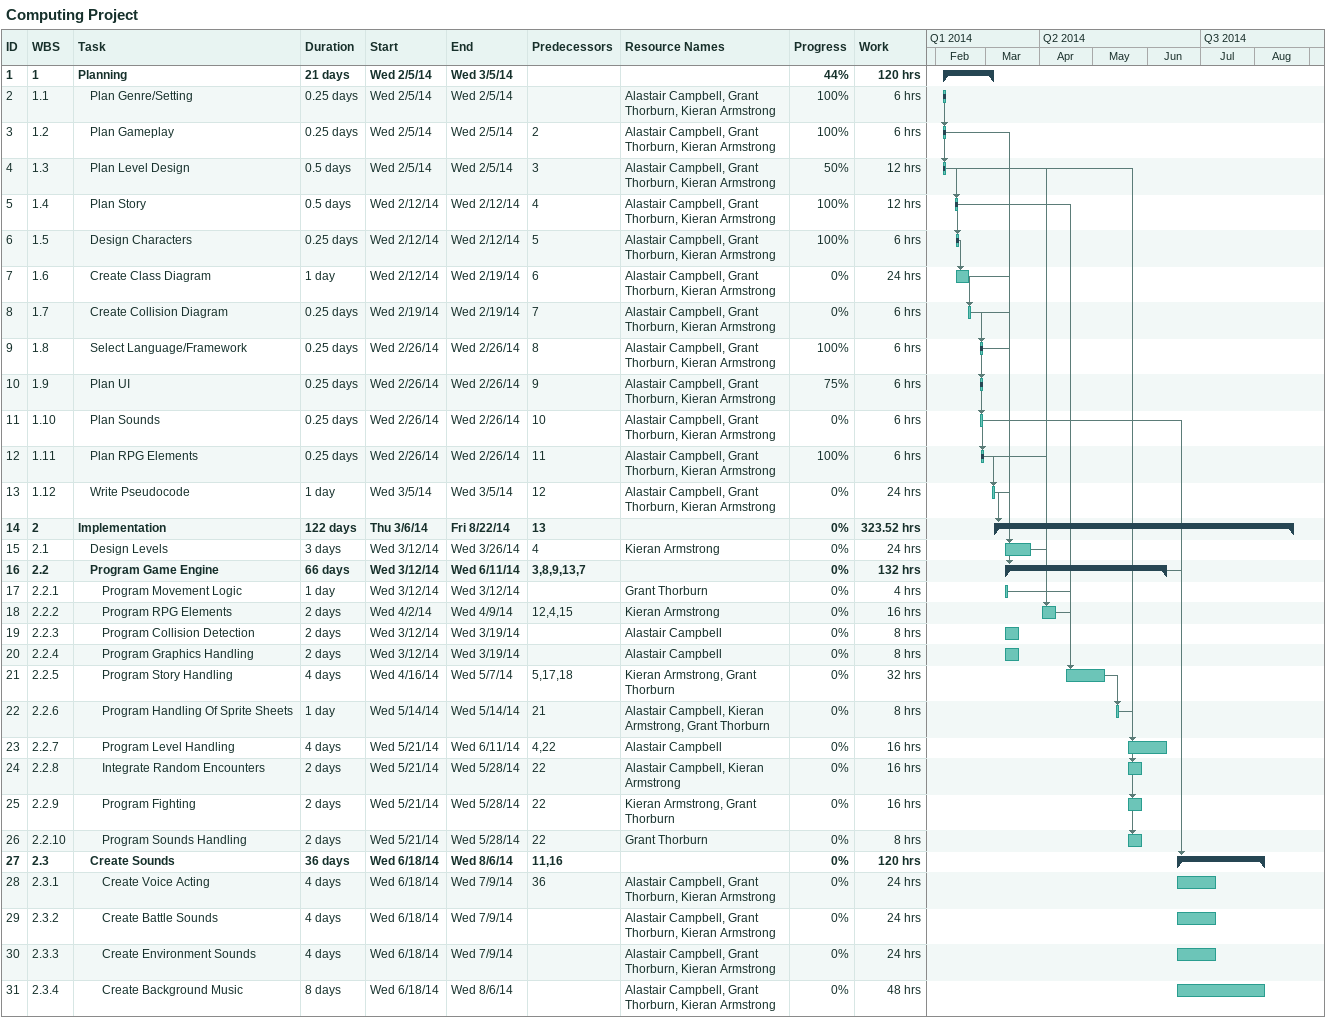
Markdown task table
Computing Project

| ID | WBS | Task | Duration | Start | Finish | Predecessors | Resources | % complete | Work (h) |
|---|---|---|---|---|---|---|---|---|---|
| 1 | 1 | **Planning** | 21d | 2014-02-05 | 2014-03-05 |  |  | 44 | 120 |
| 2 | 1.1 | Plan Genre/Setting | 0.25d | 2014-02-05 | 2014-02-05 |  | Alastair Campbell, Grant Thorburn, Kieran Armstrong | 100 | 6 |
| 3 | 1.2 | Plan Gameplay | 0.25d | 2014-02-05 | 2014-02-05 | 2 | Alastair Campbell, Grant Thorburn, Kieran Armstrong | 100 | 6 |
| 4 | 1.3 | Plan Level Design | 0.5d | 2014-02-05 | 2014-02-05 | 3 | Alastair Campbell, Grant Thorburn, Kieran Armstrong | 50 | 12 |
| 5 | 1.4 | Plan Story | 0.5d | 2014-02-12 | 2014-02-12 | 4 | Alastair Campbell, Grant Thorburn, Kieran Armstrong | 100 | 12 |
| 6 | 1.5 | Design Characters | 0.25d | 2014-02-12 | 2014-02-12 | 5 | Alastair Campbell, Grant Thorburn, Kieran Armstrong | 100 | 6 |
| 7 | 1.6 | Create Class Diagram | 1d | 2014-02-12 | 2014-02-19 | 6 | Alastair Campbell, Grant Thorburn, Kieran Armstrong | 0 | 24 |
| 8 | 1.7 | Create Collision Diagram | 0.25d | 2014-02-19 | 2014-02-19 | 7 | Alastair Campbell, Grant Thorburn, Kieran Armstrong | 0 | 6 |
| 9 | 1.8 | Select Language/Framework | 0.25d | 2014-02-26 | 2014-02-26 | 8 | Alastair Campbell, Grant Thorburn, Kieran Armstrong | 100 | 6 |
| 10 | 1.9 | Plan UI | 0.25d | 2014-02-26 | 2014-02-26 | 9 | Alastair Campbell, Grant Thorburn, Kieran Armstrong | 75 | 6 |
| 11 | 1.10 | Plan Sounds | 0.25d | 2014-02-26 | 2014-02-26 | 10 | Alastair Campbell, Grant Thorburn, Kieran Armstrong | 0 | 6 |
| 12 | 1.11 | Plan RPG Elements | 0.25d | 2014-02-26 | 2014-02-26 | 11 | Alastair Campbell, Grant Thorburn, Kieran Armstrong | 100 | 6 |
| 13 | 1.12 | Write Pseudocode | 1d | 2014-03-05 | 2014-03-05 | 12 | Alastair Campbell, Grant Thorburn, Kieran Armstrong | 0 | 24 |
| 14 | 2 | **Implementation** | 122d | 2014-03-06 | 2014-08-22 | 13 |  | 0 | 323.52 |
| 15 | 2.1 | Design Levels | 3d | 2014-03-12 | 2014-03-26 | 4 | Kieran Armstrong | 0 | 24 |
| 16 | 2.2 | **Program Game Engine** | 66d | 2014-03-12 | 2014-06-11 | 3, 8, 9, 13, 7 |  | 0 | 132 |
| 17 | 2.2.1 | Program Movement Logic | 1d | 2014-03-12 | 2014-03-12 |  | Grant Thorburn | 0 | 4 |
| 18 | 2.2.2 | Program RPG Elements | 2d | 2014-04-02 | 2014-04-09 | 12, 4, 15 | Kieran Armstrong | 0 | 16 |
| 19 | 2.2.3 | Program Collision Detection | 2d | 2014-03-12 | 2014-03-19 |  | Alastair Campbell | 0 | 8 |
| 20 | 2.2.4 | Program Graphics Handling | 2d | 2014-03-12 | 2014-03-19 |  | Alastair Campbell | 0 | 8 |
| 21 | 2.2.5 | Program Story Handling | 4d | 2014-04-16 | 2014-05-07 | 5, 17, 18 | Kieran Armstrong, Grant Thorburn | 0 | 32 |
| 22 | 2.2.6 | Program Handling Of Sprite Sheets | 1d | 2014-05-14 | 2014-05-14 | 21 | Alastair Campbell, Kieran Armstrong, Grant Thorburn | 0 | 8 |
| 23 | 2.2.7 | Program Level Handling | 4d | 2014-05-21 | 2014-06-11 | 4, 22 | Alastair Campbell | 0 | 16 |
| 24 | 2.2.8 | Integrate Random Encounters | 2d | 2014-05-21 | 2014-05-28 | 22 | Alastair Campbell, Kieran Armstrong | 0 | 16 |
| 25 | 2.2.9 | Program Fighting | 2d | 2014-05-21 | 2014-05-28 | 22 | Kieran Armstrong, Grant Thorburn | 0 | 16 |
| 26 | 2.2.10 | Program Sounds Handling | 2d | 2014-05-21 | 2014-05-28 | 22 | Grant Thorburn | 0 | 8 |
| 27 | 2.3 | **Create Sounds** | 36d | 2014-06-18 | 2014-08-06 | 11, 16 |  | 0 | 120 |
| 28 | 2.3.1 | Create Voice Acting | 4d | 2014-06-18 | 2014-07-09 | 36 | Alastair Campbell, Grant Thorburn, Kieran Armstrong | 0 | 24 |
| 29 | 2.3.2 | Create Battle Sounds | 4d | 2014-06-18 | 2014-07-09 |  | Alastair Campbell, Grant Thorburn, Kieran Armstrong | 0 | 24 |
| 30 | 2.3.3 | Create Environment Sounds | 4d | 2014-06-18 | 2014-07-09 |  | Alastair Campbell, Grant Thorburn, Kieran Armstrong | 0 | 24 |
| 31 | 2.3.4 | Create Background Music | 8d | 2014-06-18 | 2014-08-06 |  | Alastair Campbell, Grant Thorburn, Kieran Armstrong | 0 | 48 |
